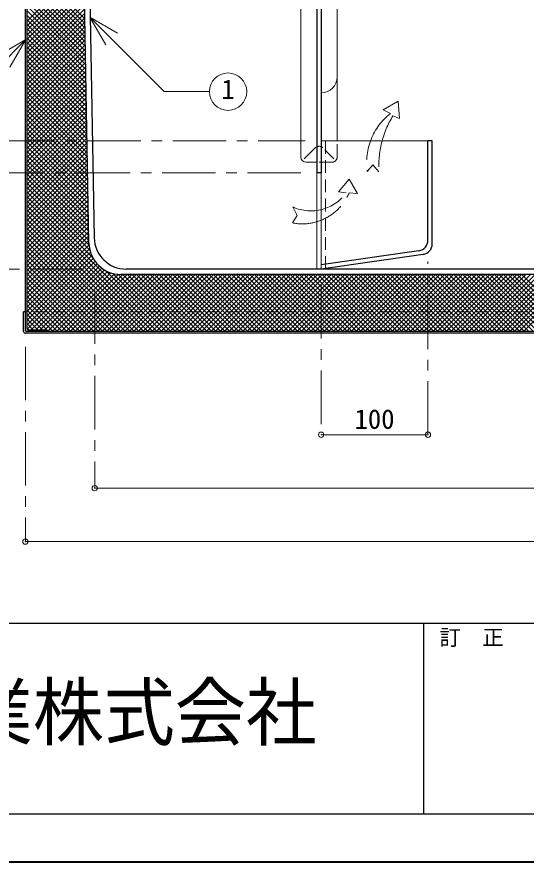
# Model space of a CAD drawing. Units: millimetres at full size, sheet at 1:10; details may follow other scales. Extents: x -2114 to 1936, y -1399 to 1411.
# Drawn here: x -1597 to -1120, y -1399 to -608 of the extents above; entities that cross this region are included whole.
import ezdxf
from ezdxf.enums import TextEntityAlignment as Align

# ---------------------------------------------------------------- set-up
doc = ezdxf.new("R2010")
doc.units = ezdxf.units.MM
doc.header["$LTSCALE"] = 10
doc.header["$PDMODE"] = 32
doc.header["$PDSIZE"] = 5
for name, pattern in [('CHAIN1', [8, 5, -1, 1, -1]), ('DASHED1', [1.8, 1.2, -0.6]), ('DOUBLE_CHAIN1', [8.8, 5, -1, 0.6, -0.6, 0.6, -1])]:
    doc.linetypes.add(name, pattern=pattern)
doc.layers.add('0-0_ﾚｲﾔ1', color=4, linetype='Continuous', lineweight=9)
doc.styles.add('ＭＳ ゴシック', font='')
doc.styles.get('ＭＳ ゴシック').set_extended_font_data('MS Gothic')

msp = doc.modelspace()

# ---------------------------------------------------------------- linework, layer by layer
at = {"layer": '0-0_ﾚｲﾔ1', "color": 5, "lineweight": 25}
for p, q in [((-1315.92, -245.14), (-1315.92, -753.64)), ((-1311.92, -250.64), (-1311.92, -753.64)), ((-1588.92, -901.24), (-1588.92, -303.04)), ((-1587.32, -899.64), (-1587.32, -302.24)), ((-1533.74, -303.45), (-1524.46, -814.18)), ((-1529.37, -819.18), (-1537.1, -393.64)), ((-1207.92, -723.64), (-1211.92, -723.64)), ((-1211.92, -816.51), (-1211.92, -723.64)), ((-1207.92, -819.98), (-1207.92, -723.64)), ((-1311.92, -753.64), (-1315.92, -753.64)), ((-1220.49, -826.41), (-1311.92, -839.59)), ((-1216.49, -829.87), (-1311.92, -843.64)), ((-673.38, -843.64), (-1494.46, -843.64)), ((-668.47, -848.64), (-1499.37, -848.64)), ((-1588.92, -883.64), (-1590.52, -883.64)), ((-1590.52, -902.04), (-1590.52, -883.64)), ((-1586.52, -900.44), (-1568.92, -900.44)), ((-1568.92, -902.04), (-1568.92, -900.44)), ((-578.92, -903.64), (-1588.92, -903.64)), ((-579.72, -902.04), (-1588.12, -902.04))]:
    msp.add_line(p, q, dxfattribs=at)
at = {"layer": '0-0_ﾚｲﾔ1', "color": 7, "lineweight": 18}
for p, q in [((-1296.92, -663.64), (-1296.92, -247.64)), ((-1528.55, -607.83), (-1513.55, -633.81)), ((-1528.55, -607.83), (-1502.57, -622.83)), ((-1528.55, -607.83), (-1458.85, -677.52)), ((-1588.33, -628.56), (-1646.86, -687.09)), ((-1588.33, -628.56), (-1614.31, -643.56)), ((-1588.33, -628.56), (-1603.33, -654.54)), ((-1416.65, -677.52), (-1458.85, -677.52)), ((-1211.92, -723.64), (-1311.92, -723.64)), ((-1315.92, -843.64), (-1315.92, -753.64)), ((-1311.92, -753.64), (-1311.92, -843.64)), ((-1307.92, -843.06), (-1307.92, -843.64))]:
    msp.add_line(p, q, dxfattribs=at)
at = {"layer": '0-0_ﾚｲﾔ1'}
for p, q in [((-1330.92, -738.64), (-1330.92, -293.64)), ((-1587.32, -555.21), (-1533.18, -609.35)), ((-1587.32, -611.51), (-1534.11, -558.3)), ((-1587.32, -559.45), (-1533.1, -613.67)), ((-1587.32, -615.76), (-1534.03, -562.47)), ((-1587.32, -563.7), (-1533.03, -617.99)), ((-1587.32, -620), (-1533.96, -566.64)), ((-1587.32, -567.94), (-1532.95, -622.31)), ((-1587.32, -624.24), (-1533.88, -570.8)), ((-1587.32, -572.18), (-1532.87, -626.64)), ((-1587.32, -628.48), (-1533.81, -574.97)), ((-1587.32, -576.42), (-1532.79, -630.96)), ((-1587.32, -632.73), (-1533.73, -579.14)), ((-1587.32, -580.67), (-1532.71, -635.28)), ((-1587.32, -636.97), (-1533.66, -583.3)), ((-1587.32, -584.91), (-1532.63, -639.6)), ((-1587.32, -641.21), (-1533.58, -587.47)), ((-1587.32, -589.15), (-1532.55, -643.92)), ((-1587.32, -645.46), (-1533.5, -591.64)), ((-1587.32, -593.4), (-1532.48, -648.24)), ((-1587.32, -649.7), (-1533.43, -595.81)), ((-1587.32, -597.64), (-1532.4, -652.56)), ((-1587.32, -653.94), (-1533.35, -599.97)), ((-1587.32, -601.88), (-1532.32, -656.88)), ((-1587.32, -658.18), (-1533.28, -604.14)), ((-1587.32, -606.12), (-1532.24, -661.21)), ((-1587.32, -662.43), (-1533.2, -608.31)), ((-1587.32, -610.37), (-1532.16, -665.53)), ((-1587.32, -666.67), (-1533.13, -612.47)), ((-1587.32, -614.61), (-1532.08, -669.85)), ((-1587.32, -670.91), (-1533.05, -616.64)), ((-1587.32, -618.85), (-1532, -674.17)), ((-1587.32, -675.15), (-1532.97, -620.81)), ((-1587.32, -623.09), (-1531.93, -678.49)), ((-1587.32, -679.4), (-1532.9, -624.97)), ((-1587.32, -627.34), (-1531.85, -682.81)), ((-1587.32, -683.64), (-1532.82, -629.14)), ((-1587.32, -631.58), (-1531.77, -687.13)), ((-1587.32, -687.88), (-1532.75, -633.31)), ((-1587.32, -635.82), (-1531.69, -691.45)), ((-1587.32, -692.12), (-1532.67, -637.47)), ((-1587.32, -640.06), (-1531.61, -695.78)), ((-1587.32, -696.37), (-1532.6, -641.64)), ((-1587.32, -644.31), (-1531.53, -700.1)), ((-1587.32, -700.61), (-1532.52, -645.81)), ((-1587.32, -648.55), (-1531.45, -704.42)), ((-1587.32, -704.85), (-1532.44, -649.97)), ((-1587.32, -652.79), (-1531.38, -708.74)), ((-1587.32, -709.1), (-1532.37, -654.14)), ((-1587.32, -657.04), (-1531.3, -713.06)), ((-1587.32, -713.34), (-1532.29, -658.31)), ((-1587.32, -661.28), (-1531.22, -717.38)), ((-1587.32, -717.58), (-1532.22, -662.48)), ((-1296.92, -723.64), (-1296.92, -663.64)), ((-1587.32, -665.52), (-1531.14, -721.7)), ((-1587.32, -721.82), (-1532.14, -666.64)), ((-1587.32, -669.76), (-1531.06, -726.02)), ((-1587.32, -726.07), (-1532.06, -670.81)), ((-1587.32, -674.01), (-1530.98, -730.35)), ((-1587.32, -730.31), (-1531.99, -674.98)), ((-1587.32, -678.25), (-1530.9, -734.67)), ((-1587.32, -734.55), (-1531.91, -679.14)), ((-1587.32, -682.49), (-1530.83, -738.99)), ((-1587.32, -738.79), (-1531.84, -683.31)), ((-1587.32, -686.73), (-1530.75, -743.31)), ((-1587.32, -743.04), (-1531.76, -687.48)), ((-1587.32, -690.98), (-1530.67, -747.63)), ((-1587.32, -747.28), (-1531.69, -691.64)), ((-1587.32, -695.22), (-1530.59, -751.95)), ((-1587.32, -751.52), (-1531.61, -695.81)), ((-1587.32, -699.46), (-1530.51, -756.27)), ((-1587.32, -755.76), (-1531.53, -699.98)), ((-1587.32, -703.7), (-1530.43, -760.59)), ((-1587.32, -760.01), (-1531.46, -704.14)), ((-1587.32, -707.95), (-1530.35, -764.91)), ((-1587.32, -764.25), (-1531.38, -708.31)), ((-1587.32, -712.19), (-1530.28, -769.24)), ((-1587.32, -768.49), (-1531.31, -712.48)), ((-1587.32, -716.43), (-1530.2, -773.56)), ((-1587.32, -772.73), (-1531.23, -716.64)), ((-1587.32, -720.67), (-1530.12, -777.88)), ((-1587.32, -776.98), (-1531.16, -720.81)), ((-1587.32, -724.92), (-1530.04, -782.2)), ((-1587.32, -781.22), (-1531.08, -724.98)), ((-1587.32, -785.46), (-1531, -729.15)), ((-1587.32, -729.16), (-1529.96, -786.52)), ((-1587.32, -789.71), (-1530.93, -733.31)), ((-1587.32, -733.4), (-1529.88, -790.84)), ((-1327.71, -740.44), (-1317.43, -730.08)), ((-1587.32, -793.95), (-1530.85, -737.48)), ((-1587.32, -737.65), (-1529.8, -795.16)), ((-1587.32, -798.19), (-1530.78, -741.65)), ((-1587.32, -741.89), (-1529.73, -799.48)), ((-1587.32, -802.43), (-1530.7, -745.81)), ((-1587.32, -746.13), (-1529.65, -803.81)), ((-1587.32, -806.68), (-1530.63, -749.98)), ((-1587.32, -750.37), (-1529.57, -808.13)), ((-1325.92, -743.64), (-1315.92, -743.64)), ((-1587.32, -810.92), (-1530.55, -754.15)), ((-1587.32, -754.62), (-1529.49, -812.45)), ((-1587.32, -815.16), (-1530.47, -758.31)), ((-1587.32, -758.86), (-1529.41, -816.77)), ((-1587.32, -819.4), (-1530.4, -762.48)), ((-1587.32, -763.1), (-1529.27, -821.16)), ((-1587.32, -823.65), (-1530.32, -766.65)), ((-1587.32, -767.34), (-1528.38, -826.28)), ((-1587.32, -827.89), (-1530.25, -770.81)), ((-1587.32, -771.59), (-1525.46, -833.45)), ((-1587.32, -832.13), (-1530.17, -774.98)), ((-1587.32, -775.83), (-1461.11, -902.04)), ((-1587.32, -836.37), (-1530.1, -779.15)), ((-1587.32, -780.07), (-1465.36, -902.04)), ((-1587.32, -840.62), (-1530.02, -783.31)), ((-1587.32, -784.31), (-1469.6, -902.04)), ((-1587.32, -844.86), (-1529.94, -787.48)), ((-1587.32, -788.56), (-1473.84, -902.04)), ((-1587.32, -849.1), (-1529.87, -791.65)), ((-1587.32, -792.8), (-1478.09, -902.04)), ((-1587.32, -853.34), (-1529.79, -795.82)), ((-1587.32, -797.04), (-1482.33, -902.04)), ((-1587.32, -857.59), (-1529.72, -799.98)), ((-1587.32, -801.28), (-1486.57, -902.04)), ((-1587.32, -861.83), (-1529.64, -804.15)), ((-1587.32, -805.53), (-1490.81, -902.04)), ((-1587.32, -866.07), (-1529.56, -808.32)), ((-1587.32, -809.77), (-1495.06, -902.04)), ((-1587.32, -870.32), (-1529.49, -812.48)), ((-1587.32, -814.01), (-1499.3, -902.04)), ((-1587.32, -874.56), (-1529.41, -816.65)), ((-1587.32, -818.26), (-1503.54, -902.04)), ((-1587.32, -878.8), (-1529.3, -820.77)), ((-1587.32, -822.5), (-1507.78, -902.04)), ((-1587.32, -883.04), (-1528.79, -824.51)), ((-1587.32, -826.74), (-1512.03, -902.04)), ((-1587.32, -887.29), (-1527.91, -827.88)), ((-1587.32, -891.53), (-1526.73, -830.94)), ((-1587.32, -830.98), (-1516.27, -902.04)), ((-1587.32, -895.77), (-1525.29, -833.74)), ((-1587.32, -835.23), (-1520.51, -902.04)), ((-1587.26, -899.95), (-1523.62, -836.31)), ((-1587.32, -839.47), (-1524.75, -902.04)), ((-1587.32, -843.71), (-1529, -902.04)), ((-1583.5, -900.44), (-1521.72, -838.65)), ((-1579.26, -900.44), (-1519.61, -840.78)), ((-1575.02, -900.44), (-1517.28, -842.7)), ((-1570.77, -900.44), (-1514.74, -844.4)), ((-1568.13, -902.04), (-1511.96, -845.87)), ((-1514.18, -844.73), (-1456.87, -902.04)), ((-1587.32, -847.95), (-1533.24, -902.04)), ((-1587.32, -852.2), (-1537.48, -902.04)), ((-1563.89, -902.04), (-1508.93, -847.07)), ((-1559.65, -902.04), (-1505.59, -847.98)), ((-1555.4, -902.04), (-1501.9, -848.53)), ((-1551.16, -902.04), (-1497.76, -848.64)), ((-1546.92, -902.04), (-1493.52, -848.64)), ((-1542.68, -902.04), (-1489.28, -848.64)), ((-1538.43, -902.04), (-1485.03, -848.64)), ((-1534.19, -902.04), (-1480.79, -848.64)), ((-1529.95, -902.04), (-1476.55, -848.64)), ((-1525.7, -902.04), (-1472.3, -848.64)), ((-1521.46, -902.04), (-1468.06, -848.64)), ((-1517.22, -902.04), (-1463.82, -848.64)), ((-1512.98, -902.04), (-1459.58, -848.64)), ((-1508.73, -902.04), (-1455.33, -848.64)), ((-1507.02, -847.65), (-1452.63, -902.04)), ((-1504.49, -902.04), (-1451.09, -848.64)), ((-1501.89, -848.53), (-1448.39, -902.04)), ((-1500.25, -902.04), (-1446.85, -848.64)), ((-1497.54, -848.64), (-1444.14, -902.04)), ((-1496.01, -902.04), (-1442.61, -848.64)), ((-1493.3, -848.64), (-1439.9, -902.04)), ((-1491.76, -902.04), (-1438.36, -848.64)), ((-1489.06, -848.64), (-1435.66, -902.04)), ((-1487.52, -902.04), (-1434.12, -848.64)), ((-1484.82, -848.64), (-1431.42, -902.04)), ((-1483.28, -902.04), (-1429.88, -848.64)), ((-1480.57, -848.64), (-1427.17, -902.04)), ((-1479.04, -902.04), (-1425.64, -848.64)), ((-1476.33, -848.64), (-1422.93, -902.04)), ((-1474.79, -902.04), (-1421.39, -848.64)), ((-1472.09, -848.64), (-1418.69, -902.04)), ((-1470.55, -902.04), (-1417.15, -848.64)), ((-1467.85, -848.64), (-1414.45, -902.04)), ((-1466.31, -902.04), (-1412.91, -848.64)), ((-1463.6, -848.64), (-1410.2, -902.04)), ((-1462.06, -902.04), (-1408.66, -848.64)), ((-1459.36, -848.64), (-1405.96, -902.04)), ((-1457.82, -902.04), (-1404.42, -848.64)), ((-1455.12, -848.64), (-1401.72, -902.04)), ((-1453.58, -902.04), (-1400.18, -848.64)), ((-1450.87, -848.64), (-1397.47, -902.04)), ((-1449.34, -902.04), (-1395.94, -848.64)), ((-1446.63, -848.64), (-1393.23, -902.04)), ((-1445.09, -902.04), (-1391.69, -848.64)), ((-1442.39, -848.64), (-1388.99, -902.04)), ((-1440.85, -902.04), (-1387.45, -848.64)), ((-1438.15, -848.64), (-1384.75, -902.04)), ((-1436.61, -902.04), (-1383.21, -848.64)), ((-1433.9, -848.64), (-1380.5, -902.04)), ((-1432.37, -902.04), (-1378.97, -848.64)), ((-1429.66, -848.64), (-1376.26, -902.04)), ((-1428.12, -902.04), (-1374.72, -848.64)), ((-1425.42, -848.64), (-1372.02, -902.04)), ((-1423.88, -902.04), (-1370.48, -848.64)), ((-1421.18, -848.64), (-1367.78, -902.04)), ((-1419.64, -902.04), (-1366.24, -848.64)), ((-1416.93, -848.64), (-1363.53, -902.04)), ((-1415.4, -902.04), (-1362, -848.64)), ((-1412.69, -848.64), (-1359.29, -902.04)), ((-1411.15, -902.04), (-1357.75, -848.64)), ((-1408.45, -848.64), (-1355.05, -902.04)), ((-1406.91, -902.04), (-1353.51, -848.64)), ((-1404.21, -848.64), (-1350.81, -902.04)), ((-1402.67, -902.04), (-1349.27, -848.64)), ((-1399.96, -848.64), (-1346.56, -902.04)), ((-1398.43, -902.04), (-1345.03, -848.64)), ((-1395.72, -848.64), (-1342.32, -902.04)), ((-1394.18, -902.04), (-1340.78, -848.64)), ((-1391.48, -848.64), (-1338.08, -902.04)), ((-1389.94, -902.04), (-1336.54, -848.64)), ((-1387.24, -848.64), (-1333.84, -902.04)), ((-1385.7, -902.04), (-1332.3, -848.64)), ((-1382.99, -848.64), (-1329.59, -902.04)), ((-1381.45, -902.04), (-1328.05, -848.64)), ((-1378.75, -848.64), (-1325.35, -902.04)), ((-1377.21, -902.04), (-1323.81, -848.64)), ((-1374.51, -848.64), (-1321.11, -902.04)), ((-1372.97, -902.04), (-1319.57, -848.64)), ((-1370.26, -848.64), (-1316.86, -902.04)), ((-1368.73, -902.04), (-1315.33, -848.64)), ((-1366.02, -848.64), (-1312.62, -902.04)), ((-1364.48, -902.04), (-1311.08, -848.64)), ((-1361.78, -848.64), (-1308.38, -902.04)), ((-1360.24, -902.04), (-1306.84, -848.64)), ((-1357.54, -848.64), (-1304.14, -902.04)), ((-1356, -902.04), (-1302.6, -848.64)), ((-1353.29, -848.64), (-1299.89, -902.04)), ((-1351.76, -902.04), (-1298.36, -848.64)), ((-1349.05, -848.64), (-1295.65, -902.04)), ((-1347.51, -902.04), (-1294.11, -848.64)), ((-1344.81, -848.64), (-1291.41, -902.04)), ((-1343.27, -902.04), (-1289.87, -848.64)), ((-1340.57, -848.64), (-1287.17, -902.04)), ((-1339.03, -902.04), (-1285.63, -848.64)), ((-1336.32, -848.64), (-1282.92, -902.04)), ((-1334.79, -902.04), (-1281.39, -848.64)), ((-1332.08, -848.64), (-1278.68, -902.04)), ((-1330.54, -902.04), (-1277.14, -848.64)), ((-1327.84, -848.64), (-1274.44, -902.04)), ((-1326.3, -902.04), (-1272.9, -848.64)), ((-1323.6, -848.64), (-1270.2, -902.04)), ((-1322.06, -902.04), (-1268.66, -848.64)), ((-1319.35, -848.64), (-1265.95, -902.04)), ((-1317.82, -902.04), (-1264.42, -848.64)), ((-1315.11, -848.64), (-1261.71, -902.04)), ((-1313.57, -902.04), (-1260.17, -848.64)), ((-1310.87, -848.64), (-1257.47, -902.04)), ((-1309.33, -902.04), (-1255.93, -848.64)), ((-1306.63, -848.64), (-1253.23, -902.04)), ((-1305.09, -902.04), (-1251.69, -848.64)), ((-1302.38, -848.64), (-1248.98, -902.04)), ((-1300.84, -902.04), (-1247.44, -848.64)), ((-1298.14, -848.64), (-1244.74, -902.04)), ((-1296.6, -902.04), (-1243.2, -848.64)), ((-1293.9, -848.64), (-1240.5, -902.04)), ((-1292.36, -902.04), (-1238.96, -848.64)), ((-1289.65, -848.64), (-1236.25, -902.04)), ((-1288.12, -902.04), (-1234.72, -848.64)), ((-1285.41, -848.64), (-1232.01, -902.04)), ((-1283.87, -902.04), (-1230.47, -848.64)), ((-1281.17, -848.64), (-1227.77, -902.04)), ((-1279.63, -902.04), (-1226.23, -848.64)), ((-1276.93, -848.64), (-1223.53, -902.04)), ((-1275.39, -902.04), (-1221.99, -848.64)), ((-1272.68, -848.64), (-1219.28, -902.04)), ((-1271.15, -902.04), (-1217.75, -848.64)), ((-1268.44, -848.64), (-1215.04, -902.04)), ((-1266.9, -902.04), (-1213.5, -848.64)), ((-1264.2, -848.64), (-1210.8, -902.04)), ((-1262.66, -902.04), (-1209.26, -848.64)), ((-1259.96, -848.64), (-1206.56, -902.04)), ((-1258.42, -902.04), (-1205.02, -848.64)), ((-1255.71, -848.64), (-1202.31, -902.04)), ((-1254.18, -902.04), (-1200.78, -848.64)), ((-1251.47, -848.64), (-1198.07, -902.04)), ((-1249.93, -902.04), (-1196.53, -848.64)), ((-1247.23, -848.64), (-1193.83, -902.04)), ((-1245.69, -902.04), (-1192.29, -848.64)), ((-1242.99, -848.64), (-1189.59, -902.04)), ((-1241.45, -902.04), (-1188.05, -848.64)), ((-1238.74, -848.64), (-1185.34, -902.04)), ((-1237.2, -902.04), (-1183.8, -848.64)), ((-1234.5, -848.64), (-1181.1, -902.04)), ((-1232.96, -902.04), (-1179.56, -848.64)), ((-1230.26, -848.64), (-1176.86, -902.04)), ((-1228.72, -902.04), (-1175.32, -848.64)), ((-1226.01, -848.64), (-1172.61, -902.04)), ((-1224.48, -902.04), (-1171.08, -848.64)), ((-1221.77, -848.64), (-1168.37, -902.04)), ((-1220.23, -902.04), (-1166.83, -848.64)), ((-1217.53, -848.64), (-1164.13, -902.04)), ((-1215.99, -902.04), (-1162.59, -848.64)), ((-1213.29, -848.64), (-1159.89, -902.04)), ((-1211.75, -902.04), (-1158.35, -848.64)), ((-1209.04, -848.64), (-1155.64, -902.04)), ((-1207.51, -902.04), (-1154.11, -848.64)), ((-1204.8, -848.64), (-1151.4, -902.04)), ((-1203.26, -902.04), (-1149.86, -848.64)), ((-1200.56, -848.64), (-1147.16, -902.04)), ((-1199.02, -902.04), (-1145.62, -848.64)), ((-1196.32, -848.64), (-1142.92, -902.04)), ((-1194.78, -902.04), (-1141.38, -848.64)), ((-1192.07, -848.64), (-1138.67, -902.04)), ((-1190.54, -902.04), (-1137.14, -848.64)), ((-1187.83, -848.64), (-1134.43, -902.04)), ((-1186.29, -902.04), (-1132.89, -848.64)), ((-1183.59, -848.64), (-1130.19, -902.04)), ((-1182.05, -902.04), (-1128.65, -848.64)), ((-1179.35, -848.64), (-1125.95, -902.04)), ((-1177.81, -902.04), (-1124.41, -848.64)), ((-1175.1, -848.64), (-1121.7, -902.04)), ((-1173.57, -902.04), (-1120.17, -848.64)), ((-1170.86, -848.64), (-1117.46, -902.04)), ((-1169.32, -902.04), (-1115.92, -848.64)), ((-1166.62, -848.64), (-1113.22, -902.04)), ((-1165.08, -902.04), (-1111.68, -848.64)), ((-1162.38, -848.64), (-1108.98, -902.04)), ((-1160.84, -902.04), (-1107.44, -848.64)), ((-1158.13, -848.64), (-1104.73, -902.04)), ((-1156.59, -902.04), (-1103.19, -848.64)), ((-1153.89, -848.64), (-1100.49, -902.04)), ((-1152.35, -902.04), (-1098.95, -848.64)), ((-1149.65, -848.64), (-1096.25, -902.04)), ((-1148.11, -902.04), (-1094.71, -848.64)), ((-1145.4, -848.64), (-1092, -902.04)), ((-1143.87, -902.04), (-1090.47, -848.64)), ((-1141.16, -848.64), (-1087.76, -902.04)), ((-1139.62, -902.04), (-1086.22, -848.64)), ((-1136.92, -848.64), (-1083.52, -902.04)), ((-1135.38, -902.04), (-1081.98, -848.64)), ((-1132.68, -848.64), (-1079.28, -902.04)), ((-1131.14, -902.04), (-1077.74, -848.64)), ((-1128.43, -848.64), (-1075.03, -902.04)), ((-1126.9, -902.04), (-1073.5, -848.64)), ((-1124.19, -848.64), (-1070.79, -902.04)), ((-1122.65, -902.04), (-1069.25, -848.64)), ((-1587.32, -856.44), (-1541.72, -902.04)), ((-1587.32, -860.68), (-1545.97, -902.04)), ((-1587.32, -864.92), (-1550.21, -902.04)), ((-1587.32, -869.17), (-1554.45, -902.04)), ((-1587.32, -873.41), (-1558.7, -902.04)), ((-1587.32, -877.65), (-1562.94, -902.04)), ((-1587.32, -881.9), (-1567.18, -902.04)), ((-1587.32, -886.14), (-1573.02, -900.44)), ((-1587.32, -890.38), (-1577.27, -900.44)), ((-1587.32, -894.62), (-1581.51, -900.44)), ((-1587.32, -898.87), (-1585.75, -900.44)), ((-1311.92, -998.64), (-1211.92, -998.64)), ((-1523.92, -1048.64), (-643.92, -1048.64)), ((-578.92, -1098.64), (-1588.92, -1098.64))]:
    msp.add_line(p, q, dxfattribs=at)
at = {"layer": '0-0_ﾚｲﾔ1', "linetype": 'DOUBLE_CHAIN1'}
for p, q in [((-1253.98, -694.48), (-1239.85, -686.45)), ((-1247.11, -697.91), (-1253.98, -694.48)), ((-1268.88, -752.15), (-1263.53, -746.04)), ((-1257.8, -752.54), (-1263.53, -746.04)), ((-1278.07, -772.86), (-1285.76, -759.4)), ((-1285.71, -772.09), (-1278.07, -772.86)), ((-1338.42, -785.46), (-1334.45, -793.45)), ((-1338.81, -800.36), (-1334.45, -793.45))]:
    msp.add_line(p, q, dxfattribs=at)
at = {"layer": '0-0_ﾚｲﾔ1', "linetype": 'CHAIN1'}
for p, q in [((-1930.92, -723.64), (-1326.92, -723.64)), ((-1330.92, -753.64), (-1880.92, -753.64)), ((-1211.92, -998.64), (-1211.92, -836.51)), ((-1534.46, -843.64), (-1930.92, -843.64)), ((-1311.92, -858.64), (-1311.92, -998.64)), ((-1523.92, -863.64), (-1523.92, -1048.64)), ((-1588.92, -916.24), (-1588.92, -1098.64))]:
    msp.add_line(p, q, dxfattribs=at)
at = {"layer": '0-0_ﾚｲﾔ1', "linetype": 'DASHED1'}
for p, q in [((-1307.92, -723.64), (-1307.92, -843.64)), ((-1296.92, -738.64), (-1296.92, -723.64)), ((-1300.13, -740.44), (-1310.41, -730.08)), ((-1301.92, -743.64), (-1315.92, -743.64)), ((-578.92, -883.64), (-1588.92, -883.64))]:
    msp.add_line(p, q, dxfattribs=at)
at = {"layer": '0-0_ﾚｲﾔ1', "color": 6, "lineweight": 25}
for p, q in [((-2068.92, -1175.06), (1891.08, -1175.06)), ((-1216.06, -1175.06), (-1216.06, -1353.64)), ((1891.08, -1353.64), (-2068.92, -1353.64))]:
    msp.add_line(p, q, dxfattribs=at)
at = {"layer": '0-0_ﾚｲﾔ1', "color": 1, "lineweight": 40}
msp.add_line((1936.08, -1398.64), (-2113.92, -1398.64), dxfattribs=at)
at = {"layer": '0-0_ﾚｲﾔ1', "linetype": 'DOUBLE_CHAIN1'}
for points in [[(-1244.82, -700.21), (-1238.71, -702.5), (-1239.85, -686.45)], [(-1288.39, -772.09), (-1295.64, -771.17), (-1285.76, -759.4)]]:
    msp.add_lwpolyline(points, dxfattribs=at)
at = {"layer": '0-0_ﾚｲﾔ1', "color": 7, "lineweight": 18}
msp.add_circle((-1399.15, -677.52), 17.5, dxfattribs=at)
msp.add_arc((-1311.92, -663.64), 15, 270, 0, dxfattribs=at)
at = {"layer": '0-0_ﾚｲﾔ1', "linetype": 'DOUBLE_CHAIN1'}
for centre, radius, start, end in [((-1210.42, -744.13), 59.01, 128.44186, 187.81626), ((-1167.72, -747.12), 90.24, 148.68038, 183.44402), ((-1329.58, -753.68), 47.58, 258.82142, 337.23794), ((-1321.55, -748.31), 40.8, 245.56512, 324.35216)]:
    msp.add_arc(centre, radius, start, end, dxfattribs=at)
at = {"layer": '0-0_ﾚｲﾔ1'}
for centre, start, end in [((-1313.92, -733.64), 113.57818, 134.58732), ((-1325.92, -738.64), 180, 270)]:
    msp.add_arc(centre, 5, start, end, dxfattribs=at)
at = {"layer": '0-0_ﾚｲﾔ1', "linetype": 'DASHED1'}
for centre, start, end in [((-1313.92, -733.64), 45.41268, 113.57818), ((-1301.92, -738.64), 270, 0)]:
    msp.add_arc(centre, 5, start, end, dxfattribs=at)
at = {"layer": '0-0_ﾚｲﾔ1', "color": 5, "lineweight": 25}
for centre, radius, start, end in [((-1494.46, -813.64), 30, 181.04163, 270), ((-1499.37, -818.64), 30, 181.04163, 270), ((-1221.92, -816.51), 10, 278.20722, 0), ((-1217.92, -819.98), 10, 278.20722, 0), ((-1587.32, -900.44), 1.6, 180, 270), ((-1588.12, -901.24), 0.8, 180, 270), ((-1586.52, -899.64), 0.8, 180, 270), ((-1588.92, -902.04), 1.6, 180, 270)]:
    msp.add_arc(centre, radius, start, end, dxfattribs=at)
at = {"layer": '0-0_ﾚｲﾔ1', "color": 1}
for p in [(-1311.92, -998.64), (-1211.92, -998.64), (-1523.92, -1048.64), (-1588.92, -1098.64)]:
    msp.add_point(p, dxfattribs=at)

# ---------------------------------------------------------------- texts
at = {"layer": '0-0_ﾚｲﾔ1', "color": 7, "style": 'ＭＳ ゴシック'}
for s, height, p in [('1', 18.33, (-1405.4, -690.02)), ('100', 18.33, (-1280.67, -998.64)), ('訂\u3000正', 14.66, (-1201.06, -1200.06))]:
    msp.add_text(s, height=height, dxfattribs=at).set_placement(p, align=Align.BOTTOM_LEFT)
at = {"layer": '0-0_ﾚｲﾔ1', "color": 7, "style": 'ＭＳ ゴシック', "width": 0.95}
msp.add_text('工業株式会社', height=51.32, dxfattribs=at).set_placement((-1714.99, -1299.35), align=Align.BOTTOM_LEFT)

doc.saveas('drawing.dxf')
